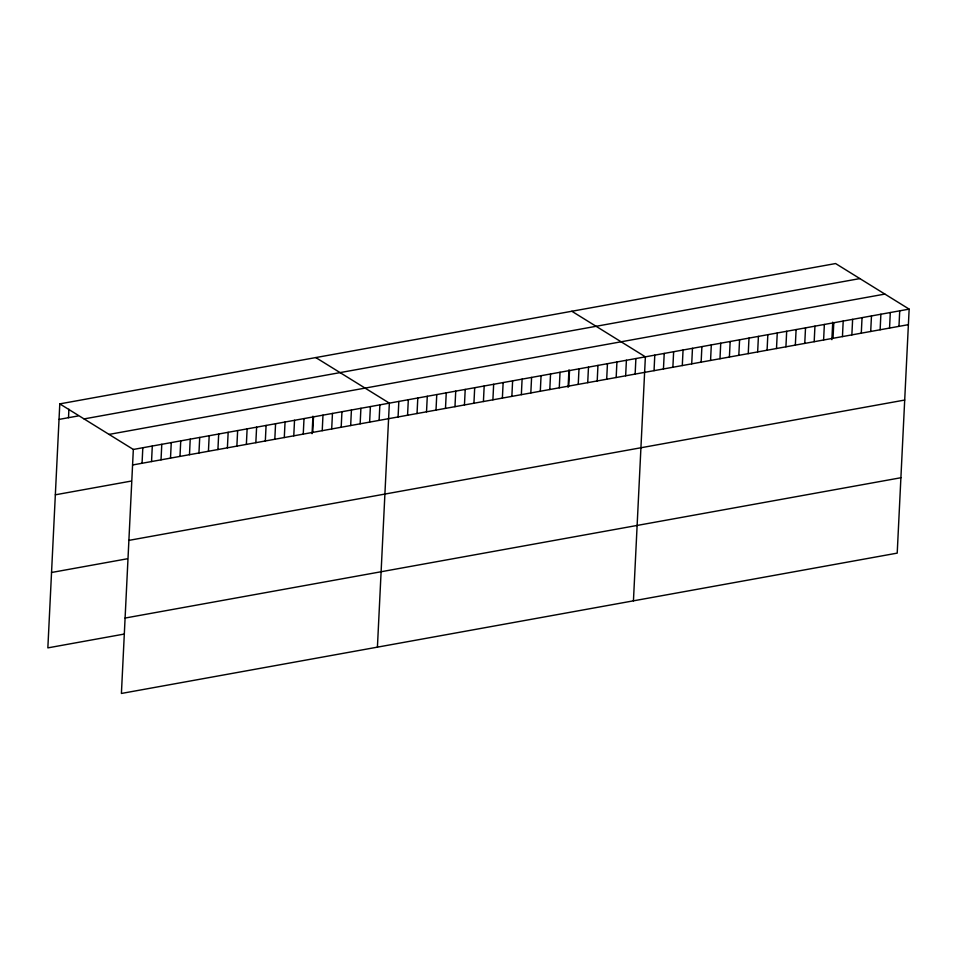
<?xml version="1.0" encoding="UTF-8"?>
<svg xmlns="http://www.w3.org/2000/svg" width="957" height="957" viewBox="0 0 957 957"><rect width="100%" height="100%" fill="white"/><g stroke="black" fill="none" stroke-linecap="round" stroke-linejoin="round"><path stroke-width="1.44" d="M59.789 403.878L133.334 449.455L121.407 693.454L897.211 553.122L909.15 309.123L835.593 263.546L59.789 403.878L47.85 647.877L123.704 634.156M68.509 417.695L68.916 409.225M142.055 463.272L142.82 447.732M151.541 461.561L152.295 446.022M161.027 459.839L161.781 444.299M170.502 458.128L171.267 442.589M179.988 456.405L180.741 440.878M189.474 454.695L190.228 439.155M198.948 452.984L199.714 437.445M208.435 451.261L209.188 435.734M217.921 449.551L218.675 434.011M227.395 447.84L228.161 432.301M236.881 446.118L237.635 430.578M246.368 444.407L247.121 428.868M255.842 442.684L256.608 427.157M265.328 440.974L266.082 425.434M274.815 439.263L275.568 423.724M284.289 437.54L285.054 422.013M293.775 435.83L294.529 420.29M303.249 434.119L304.015 418.58M312.078 433.688L312.939 416.187M312.736 432.397L313.501 416.857M322.222 430.686L322.976 415.147M331.696 428.963L332.462 413.436M341.182 427.253L341.948 411.713M350.669 425.542L351.422 410.003M360.143 423.819L360.909 408.292M369.629 422.109L370.395 406.569M379.116 420.398L379.869 404.859M377.417 647.147L389.355 403.136L315.798 357.571M398.076 416.965L398.842 401.426M407.562 415.242L408.316 399.715M417.037 413.532L417.802 397.992M426.523 411.821L427.289 396.282M436.009 410.098L436.763 394.571M445.483 408.388L446.249 392.849M454.97 406.677L455.735 391.138M464.456 404.955L465.21 389.415M473.93 403.244L474.696 387.705M483.417 401.521L484.182 385.994M492.903 399.811L493.656 384.271M502.377 398.1L503.143 382.561M511.863 396.377L512.617 380.85M521.35 394.667L522.103 379.128M530.824 392.956L531.59 377.417M540.31 391.234L541.064 375.694M549.797 389.523L550.55 373.984M559.271 387.8L560.036 372.273M568.099 387.382L568.948 369.88M568.757 386.09L569.511 370.55M578.243 384.379L578.997 368.84M587.718 382.656L588.483 367.129M597.204 380.946L597.958 365.407M606.69 379.235L607.444 363.696M616.164 377.513L616.93 361.973M625.651 375.802L626.404 360.263M635.137 374.079L635.891 358.552M633.438 600.84L645.377 356.829L571.819 311.252M654.038 370.67L654.791 355.131M663.452 368.959L664.218 353.42M672.879 367.261L673.632 351.721M682.293 365.55L683.059 350.023M691.72 363.851L692.473 348.312M701.134 362.141L701.9 346.613M710.561 360.442L711.314 344.903M719.975 358.743L720.741 343.204M729.401 357.033L730.155 341.493M738.816 355.334L739.582 339.795M748.242 353.623L748.996 338.084M757.657 351.925L758.423 336.385M767.083 350.214L767.837 334.687M776.498 348.515L777.263 332.976M785.924 346.805L786.678 331.278M795.339 345.106L796.104 329.567M804.765 343.407L805.519 327.868M814.18 341.697L814.945 326.158M823.606 339.998L824.36 324.459M831.872 339.663L832.734 322.162M833.021 338.288L833.786 322.748M842.447 336.589L843.201 321.05M851.862 334.878L852.627 319.351M861.288 333.18L862.042 317.64M870.703 331.469L871.468 315.942M880.129 329.77L880.883 314.231M889.543 328.072L890.309 312.532M898.97 326.361L899.724 310.822M59.023 419.405L77.984 415.984M84.06 418.915L859.865 278.583M109.062 434.406L884.878 294.086M133.334 449.455L909.15 309.123M132.58 464.982L908.384 324.662M55.339 494.805L131.193 481.084M128.884 540.382L904.7 400.05M51.534 572.489L127.401 558.768M125.092 618.055L900.908 477.734"/></g></svg>
